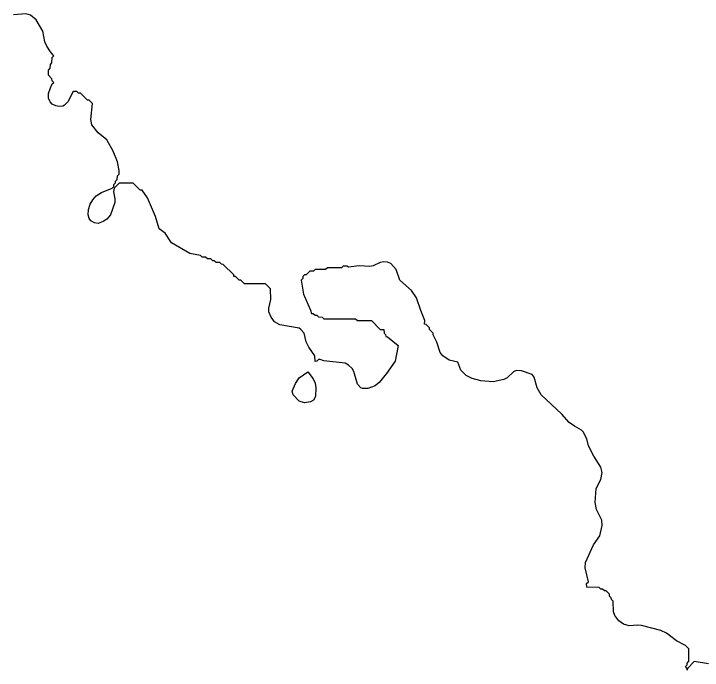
# Model space of a CAD drawing. Extents: x 474277 to 475042, y 254928 to 255625.
# Drawn here: x 474586.19 to 474616.11, y 255344.41 to 255372.92 of the extents above; entities that cross this region are included whole.
import ezdxf

# ---------------------------------------------------------------- set-up
doc = ezdxf.new("R2010")
doc.units = 0
doc.header["$MEASUREMENT"] = 0
doc.layers.add('BaseMapV2_DTM_export_MonNov09090547073261 — entities', color=1, linetype='CONTINUOUS')

msp = doc.modelspace()

# ---------------------------------------------------------------- linework, layer by layer
at = {"layer": 'BaseMapV2_DTM_export_MonNov09090547073261 — entities', "color": 15, "linetype": 'Continuous', "true_color": 0xb7484b}
for points in [[(474616.382, 255344.679, 84.75), (474615.769, 255344.791, 84.75), (474615.47, 255344.487, 84.75), (474615.462, 255344.407, 84.75), (474615.454, 255344.487, 84.75), (474615.383, 255344.564, 84.75), (474615.454, 255344.641, 84.75), (474615.459, 255344.717, 84.75), (474615.535, 255344.794, 84.75), (474615.531, 255345.331, 84.75), (474615.383, 255345.484, 84.75), (474615.002, 255345.678, 84.75), (474614.557, 255346.021, 84.75), (474614.312, 255346.139, 84.75), (474613.469, 255346.356, 84.75), (474613.315, 255346.371, 84.75), (474612.932, 255346.334, 84.75), (474612.695, 255346.404, 84.75), (474612.488, 255346.557, 84.75), (474612.311, 255346.787, 84.75), (474612.262, 255346.941, 84.75), (474612.238, 255347.401, 84.75), (474612.163, 255347.478, 84.75), (474612.157, 255347.554, 84.75), (474612.086, 255347.631, 84.75), (474612.081, 255347.708, 84.75), (474611.935, 255347.853, 84.75), (474611.859, 255347.858, 84.75), (474611.782, 255347.933, 84.75), (474611.705, 255347.933, 84.75), (474611.629, 255348.006, 84.75), (474611.092, 255348.011, 84.75), (474611.09, 255348.168, 84.75), (474611.165, 255348.244, 84.75), (474611.019, 255348.858, 84.75), (474611.039, 255349.088, 84.75), (474611.391, 255349.855, 84.75), (474611.656, 255350.238, 84.75), (474611.766, 255350.698, 84.75), (474611.751, 255350.928, 84.75), (474611.511, 255351.388, 84.75), (474611.466, 255351.695, 84.75), (474611.499, 255352.308, 84.75), (474611.702, 255352.692, 84.75), (474611.764, 255352.998, 84.75), (474611.708, 255353.228, 84.75), (474611.399, 255353.699, 84.75), (474611.177, 255354.148, 84.75), (474611.091, 255354.455, 84.75), (474610.938, 255354.761, 84.75), (474610.868, 255354.838, 84.75), (474610.555, 255355.003, 84.75), (474610.325, 255355.174, 84.75), (474610.018, 255355.532, 84.75), (474609.12, 255356.372, 84.75), (474608.944, 255356.679, 84.75), (474608.812, 255357.139, 84.75), (474608.715, 255357.247, 84.75), (474608.255, 255357.409, 84.75), (474608.025, 255357.431, 84.75), (474607.914, 255357.369, 84.75), (474607.641, 255357.107, 84.75), (474607.488, 255357.038, 84.75), (474607.028, 255356.93, 84.75), (474606.491, 255356.979, 84.75), (474606.108, 255357.085, 84.75), (474605.859, 255357.215, 84.75), (474605.62, 255357.445, 84.75), (474605.494, 255357.786, 84.75), (474605.111, 255357.883, 84.75), (474604.832, 255358.059, 84.75), (474604.72, 255358.212, 84.75), (474604.574, 255358.655, 84.75), (474604.419, 255358.979, 84.75), (474604.417, 255359.056, 84.75), (474604.265, 255359.209, 84.75), (474604.26, 255359.286, 84.75), (474604.114, 255359.431, 84.75), (474604.035, 255359.439, 84.75), (474604.063, 255359.592, 84.75), (474603.884, 255360.027, 84.75), (474603.701, 255360.589, 84.75), (474603.472, 255360.896, 84.75), (474602.975, 255361.356, 84.75), (474602.804, 255361.816, 84.75), (474602.581, 255362.07, 84.75), (474602.427, 255362.135, 84.75), (474602.274, 255362.144, 84.75), (474602.121, 255362.115, 84.75), (474601.814, 255361.977, 84.75), (474601.661, 255361.946, 84.75), (474601.201, 255361.979, 84.75), (474600.741, 255361.912, 84.75), (474600.664, 255361.961, 84.75), (474600.511, 255361.961, 84.75), (474600.434, 255361.89, 84.75), (474599.82, 255361.885, 84.75), (474599.744, 255361.812, 84.75), (474599.284, 255361.808, 84.75), (474599.215, 255361.739, 84.75), (474599.054, 255361.735, 84.75), (474598.9, 255361.583, 84.75), (474598.824, 255361.578, 84.75), (474598.755, 255361.509, 84.75), (474598.747, 255361.425, 84.75), (474598.678, 255361.356, 84.75), (474598.788, 255360.743, 84.75), (474599.093, 255360.052, 84.75), (474599.13, 255359.907, 84.75), (474599.207, 255359.904, 84.75), (474599.284, 255359.827, 84.75), (474599.36, 255359.827, 84.75), (474599.437, 255359.754, 84.75), (474599.59, 255359.749, 84.75), (474599.667, 255359.674, 84.75), (474601.047, 255359.671, 84.75), (474601.124, 255359.6, 84.75), (474601.737, 255359.595, 84.75), (474602.121, 255359.213, 84.75), (474602.274, 255359.211, 84.75), (474602.282, 255359.056, 84.75), (474602.351, 255358.987, 84.75), (474602.359, 255358.902, 84.75), (474602.427, 255358.883, 84.75), (474602.892, 255358.519, 84.75), (474602.762, 255357.829, 84.75), (474602.388, 255357.292, 84.75), (474602.066, 255356.909, 84.75), (474601.891, 255356.767, 84.75), (474601.584, 255356.648, 84.75), (474601.354, 255356.639, 84.75), (474601.269, 255356.679, 84.75), (474601.135, 255356.832, 84.75), (474600.971, 255357.386, 84.75), (474600.894, 255357.521, 84.75), (474600.741, 255357.663, 84.75), (474600.587, 255357.749, 84.75), (474599.667, 255357.84, 84.75), (474599.514, 255357.901, 84.75), (474599.437, 255357.901, 84.75), (474599.36, 255357.826, 84.75), (474599.284, 255357.824, 84.75), (474599.281, 255358.059, 84.75), (474599.013, 255358.442, 84.75), (474598.9, 255358.668, 84.75), (474598.816, 255359.056, 84.75), (474598.667, 255359.209, 84.75), (474598.594, 255359.267, 84.75), (474597.75, 255359.408, 84.75), (474597.52, 255359.542, 84.75), (474597.376, 255359.746, 84.75), (474597.27, 255359.976, 84.75), (474597.274, 255360.129, 84.75), (474597.36, 255360.513, 84.75), (474597.348, 255360.973, 84.75), (474597.137, 255361.195, 84.75), (474596.217, 255361.198, 84.75), (474596.063, 255361.348, 84.75), (474595.987, 255361.353, 84.75), (474595.833, 255361.505, 84.75), (474595.757, 255361.505, 84.75), (474595.749, 255361.586, 84.75), (474595.297, 255362.038, 84.75), (474595.22, 255362.042, 84.75), (474595.143, 255362.115, 84.75), (474594.985, 255362.123, 84.75), (474594.913, 255362.195, 84.75), (474594.836, 255362.196, 84.75), (474594.76, 255362.272, 84.75), (474594.606, 255362.272, 84.75), (474594.53, 255362.345, 84.75), (474594.376, 255362.35, 84.75), (474594.3, 255362.426, 84.75), (474593.84, 255362.514, 84.75), (474593.052, 255362.966, 84.75), (474592.766, 255363.386, 84.75), (474592.506, 255363.58, 84.75), (474592.352, 255364.116, 84.75), (474591.999, 255364.929, 84.75), (474591.769, 255365.262, 84.75), (474591.69, 255365.266, 84.75), (474591.386, 255365.565, 84.75), (474590.773, 255365.565, 84.75), (474590.547, 255365.343, 84.75), (474590.521, 255365.19, 84.75), (474590.585, 255364.883, 84.75), (474590.582, 255364.73, 84.75), (474590.395, 255364.193, 84.75), (474590.236, 255363.998, 84.75), (474590.083, 255363.901, 84.75), (474589.853, 255363.819, 84.75), (474589.699, 255363.835, 84.75), (474589.546, 255363.932, 84.75), (474589.469, 255364.033, 84.75), (474589.429, 255364.193, 84.75), (474589.44, 255364.423, 84.75), (474589.511, 255364.653, 84.75), (474589.622, 255364.847, 84.75), (474589.776, 255365.016, 84.75), (474590.006, 255365.153, 84.75), (474590.461, 255365.343, 84.75), (474590.535, 255365.42, 84.75), (474590.543, 255365.504, 84.75), (474590.611, 255365.573, 84.75), (474590.619, 255365.658, 84.75), (474590.688, 255365.727, 84.75), (474590.696, 255365.888, 84.75), (474590.765, 255365.957, 84.75), (474590.771, 255366.11, 84.75), (474590.699, 255366.493, 84.75), (474590.513, 255366.953, 84.75), (474590.236, 255367.444, 84.75), (474589.853, 255367.746, 84.75), (474589.589, 255368.103, 84.75), (474589.547, 255368.333, 84.75), (474589.619, 255369.024, 84.75), (474589.469, 255369.172, 84.75), (474589.389, 255369.177, 84.75), (474589.086, 255369.479, 84.75), (474589.009, 255369.479, 84.75), (474588.932, 255369.552, 84.75), (474588.779, 255369.552, 84.75), (474588.538, 255369.1, 84.75), (474588.399, 255368.947, 84.75), (474588.319, 255368.91, 84.75), (474588.166, 255368.893, 84.75), (474588.012, 255368.919, 84.75), (474587.859, 255369.001, 84.75), (474587.767, 255369.1, 84.75), (474587.706, 255369.254, 84.75), (474587.706, 255369.453, 84.75), (474587.782, 255369.708, 84.75), (474587.859, 255369.875, 84.75), (474587.928, 255369.944, 84.75), (474587.859, 255370.012, 84.75), (474587.851, 255370.097, 84.75), (474587.704, 255370.25, 84.75), (474587.704, 255370.48, 84.75), (474587.774, 255370.557, 84.75), (474587.782, 255370.718, 84.75), (474587.851, 255370.787, 84.75), (474587.859, 255371.025, 84.75), (474587.928, 255371.094, 84.75), (474587.782, 255371.263, 84.75), (474587.629, 255371.51, 84.75), (474587.546, 255371.707, 84.75), (474587.454, 255372.167, 84.75), (474587.169, 255372.665, 84.75), (474586.915, 255372.857, 84.75), (474586.709, 255372.923, 84.75), (474586.172, 255372.87, 84.75)], [(474599.093, 255356.065, 84.75), (474598.824, 255356.016, 84.75), (474598.594, 255356.096, 84.75), (474598.335, 255356.372, 84.75), (474598.292, 255356.525, 84.75), (474598.44, 255356.865, 84.75), (474598.594, 255357.102, 84.75), (474598.977, 255357.371, 84.75), (474599.207, 255357.058, 84.75), (474599.284, 255356.874, 84.75), (474599.317, 255356.679, 84.75), (474599.311, 255356.295, 84.75), (474599.215, 255356.142, 84.75), (474599.093, 255356.065, 84.75)]]:
    msp.add_polyline3d(points, dxfattribs=at)

doc.saveas('drawing.dxf')
